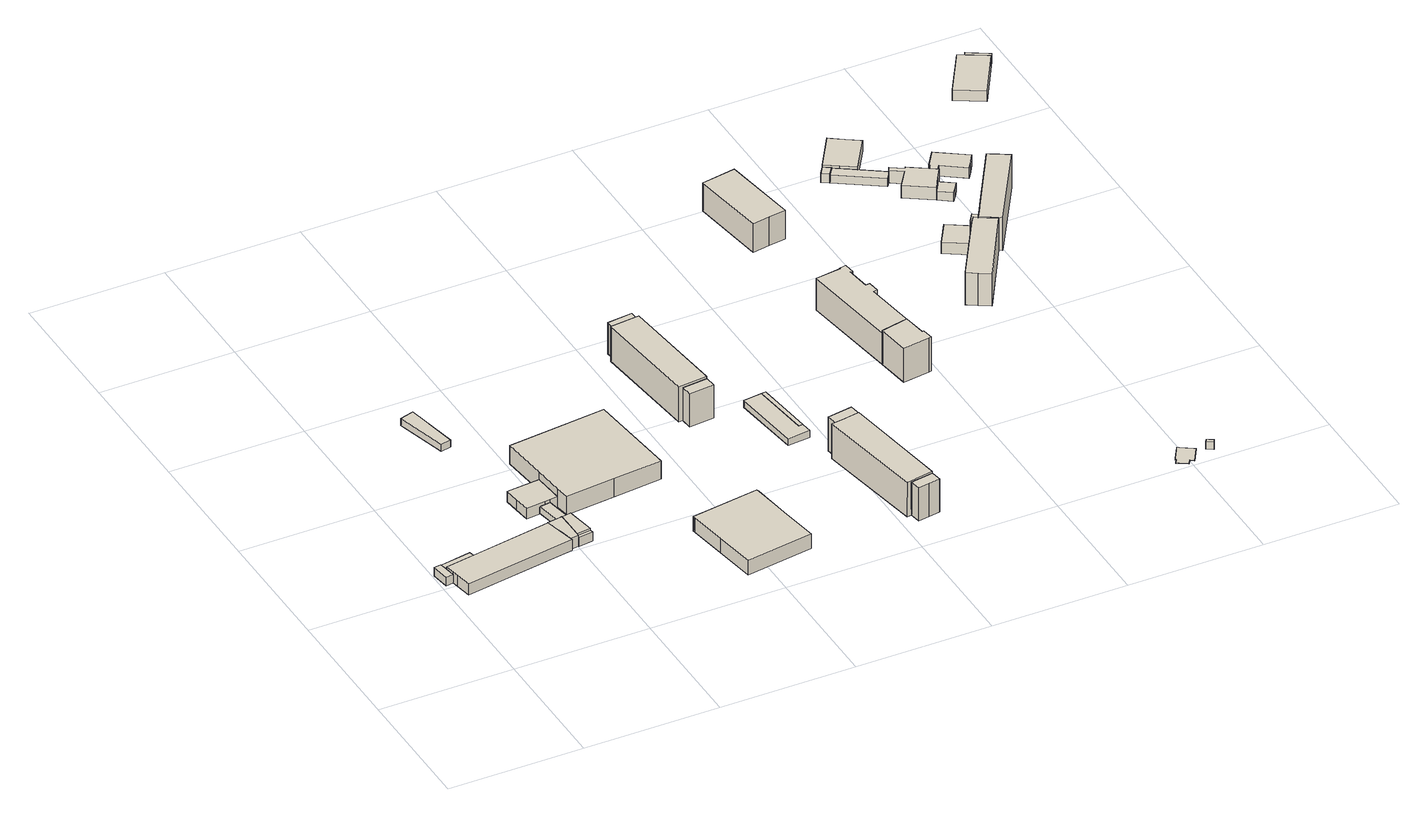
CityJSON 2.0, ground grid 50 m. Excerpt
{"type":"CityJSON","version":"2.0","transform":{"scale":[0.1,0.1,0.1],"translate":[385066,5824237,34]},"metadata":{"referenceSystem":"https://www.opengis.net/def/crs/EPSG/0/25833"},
"CityObjects":{
"building1":{"type":"Building","attributes":{"Gemeindeschluessel":"11000012","function":"31001_2081"},"address":[{"country":"Germany","locality":"Berlin","thoroughfareNumber":"160A","thoroughfareName":"Kurt-Schumacher-Damm"}],"children":["building1-1","building1-2","building1-3","building1-4","building1-5"]},
"building1-1":{"type":"BuildingPart","attributes":{"BezugspunktDach":"2200","measuredHeight":5.16,"storeysAboveGround":1},"parents":["building1"],"geometry":[{"type":"MultiSurface","lod":"1","boundaries":[[[0,1,2,3,4,5,6,7,8]],[[9,10,11,12,13,14,15,16,17]],[[18,19,8,7]],[[10,9,7,6]],[[13,12,4,3]],[[14,13,3,2]],[[15,14,2,1]],[[16,15,1,0]],[[20,21,0,8]],[[9,17,19,18]],[[11,22,23,24,5]],[[10,6,24,23]],[[12,11,5,4]],[[17,16,21,20]]]}]},
"building1-2":{"type":"BuildingPart","attributes":{"BezugspunktDach":"2200","measuredHeight":3.56,"storeysAboveGround":1},"parents":["building1"],"geometry":[{"type":"Solid","lod":"1","boundaries":[[[[19,18,25,26]],[[27,9,17,28]],[[27,28,26,25]],[[9,27,25,18]],[[17,9,18,19]],[[28,17,19,26]]]]}]},
"building1-3":{"type":"BuildingPart","attributes":{"BezugspunktDach":"2200","measuredHeight":5.58,"storeysAboveGround":1},"parents":["building1"],"geometry":[{"type":"MultiSurface","lod":"1","boundaries":[[[29,30,31,32,33,34,35,36]],[[37,38,39,40,41,12,23,10]],[[37,10,36,35]],[[38,37,35,34]],[[42,43,44,34,33]],[[45,42,39,33,32]],[[41,40,32,31]],[[12,41,31,30]],[[24,5,4,30,29]],[[10,6,24,23,29,36]],[[39,46,47,43,42]],[[47,38,44,43]],[[40,39,42,45]],[[23,11,5,24]],[[11,48,12,4,5]],[[24,6,10,23]]]}]},
"building1-4":{"type":"BuildingPart","attributes":{"BezugspunktDach":"2200","measuredHeight":4.87,"storeysAboveGround":1},"parents":["building1"],"geometry":[{"type":"MultiSurface","lod":"1","boundaries":[[[43,45,49,50,51,52,44]],[[53,54,55,56,40,47,38]],[[53,38,44,52]],[[54,53,52,51]],[[55,54,51,50]],[[56,55,50,49]],[[40,56,49,45]],[[47,39,42,43]],[[40,45,42,57,39]],[[38,47,43,44]]]}]},
"building1-5":{"type":"BuildingPart","attributes":{"BezugspunktDach":"2200","measuredHeight":4.28,"storeysAboveGround":1},"parents":["building1"],"geometry":[{"type":"MultiSurface","lod":"1","boundaries":[[[58,21,59,60]],[[28,16,61,62]],[[28,62,60,59]],[[59,20,19,26,28]],[[61,16,21,58]],[[62,61,58,60]],[[16,17,20,21]],[[17,28,26,19]]]}]},
"building2":{"type":"Building","attributes":{"Gemeindeschluessel":"11000012","BezugspunktDach":"2200","function":"51009_1610","measuredHeight":3.48,"storeysAboveGround":0},"address":[{"country":"Germany","locality":"Berlin"}],"geometry":[{"type":"Solid","lod":"1","boundaries":[[[[63,64,65,66,67]],[[68,69,70,71,72]],[[68,72,67,66]],[[69,68,66,65]],[[70,69,65,64]],[[71,70,64,63]],[[72,71,63,67]]]]}]},
"building3":{"type":"Building","attributes":{"Gemeindeschluessel":"11000012","BezugspunktDach":"2200","function":"51009_1610","measuredHeight":2.77,"storeysAboveGround":0},"address":[{"country":"Germany","locality":"Berlin"}],"geometry":[{"type":"Solid","lod":"1","boundaries":[[[[73,74,75,76]],[[77,78,79,80]],[[77,80,76,75]],[[78,77,75,74]],[[79,78,74,73]],[[80,79,73,76]]]]}]},
"building4":{"type":"Building","attributes":{"Gemeindeschluessel":"11000012","BezugspunktDach":"2200","function":"51009_1610","measuredHeight":2.73,"storeysAboveGround":0},"address":[{"country":"Germany","locality":"Berlin"}],"geometry":[{"type":"Solid","lod":"1","boundaries":[[[[81,82,83,84]],[[85,86,87,88]],[[85,88,84,83]],[[86,85,83,82]],[[87,86,82,81]],[[88,87,81,84]]]]}]},
"building5":{"type":"Building","attributes":{"Gemeindeschluessel":"11000012","function":"31001_3211"},"address":[{"country":"Germany","locality":"Berlin","thoroughfareNumber":"160A (1)","thoroughfareName":"Kurt-Schumacher-Damm"}],"children":["building5-1","building5-2"]},
"building5-1":{"type":"BuildingPart","attributes":{"BezugspunktDach":"2200","measuredHeight":9.51,"storeysAboveGround":2},"parents":["building5"],"geometry":[{"type":"MultiSurface","lod":"1","boundaries":[[[89,90,91,92,93,94,95,96]],[[97,98,99,100,101,102,103,104]],[[97,104,96,95]],[[98,97,95,94]],[[99,98,94,93]],[[100,99,93,92]],[[101,100,92,91]],[[102,101,91,90]],[[103,102,105,106,107,108,109,90,89]],[[104,103,89,96]],[[109,108,107,106,105]]]}]},
"building5-2":{"type":"BuildingPart","attributes":{"BezugspunktDach":"2200","measuredHeight":4.92,"storeysAboveGround":2},"parents":["building5"],"geometry":[{"type":"Solid","lod":"1","boundaries":[[[[110,111,112,113,109,108,114]],[[107,106,115,116,117,118,119]],[[107,119,114,108]],[[115,106,109,113]],[[116,115,113,112]],[[117,116,112,111]],[[118,117,111,110]],[[119,118,110,114]],[[107,108,109,106]]]]}]},
"building6":{"type":"Building","attributes":{"Gemeindeschluessel":"11000012","BezugspunktDach":"2200","function":"31001_2054","measuredHeight":6.16,"storeysAboveGround":1},"address":[{"country":"Germany","locality":"Berlin","thoroughfareNumber":"2","thoroughfareName":"Rue du Dr. Roux"}],"geometry":[{"type":"Solid","lod":"1","boundaries":[[[[120,121,122,123,124,125,126,127]],[[128,129,130,131,132,133,134,135]],[[128,135,127,126]],[[129,128,126,125]],[[130,129,125,124]],[[131,130,124,123]],[[132,131,123,122]],[[133,132,122,121]],[[134,133,121,120]],[[135,134,120,127]]]]}]},
"building7":{"type":"Building","attributes":{"Gemeindeschluessel":"11000012","function":"31001_1010"},"address":[{"country":"Germany","locality":"Berlin","thoroughfareNumber":"160, 162","thoroughfareName":"Kurt-Schumacher-Damm"}],"children":["building7-1","building7-2","building7-3"]},
"building7-1":{"type":"BuildingPart","attributes":{"BezugspunktDach":"2200","measuredHeight":16.74,"storeysAboveGround":3},"parents":["building7"],"geometry":[{"type":"MultiSurface","lod":"1","boundaries":[[[136,137,138,139]],[[140,141,142,143]],[[140,143,139,138],[144,140,145,146]],[[141,140,138,137]],[[142,141,147,148,149,137,136]],[[143,142,136,139]],[[145,140,144,146]],[[149,148,147,141]]]}]},
"building7-2":{"type":"BuildingPart","attributes":{"BezugspunktDach":"2200","measuredHeight":12.45,"storeysAboveGround":3},"parents":["building7"],"geometry":[{"type":"Solid","lod":"1","boundaries":[[[[146,145,150,151]],[[152,140,144,153]],[[152,153,151,150]],[[140,152,150,145]],[[153,144,146,151]],[[144,140,145,146]]]]}]},
"building7-3":{"type":"BuildingPart","attributes":{"BezugspunktDach":"2200","measuredHeight":15.03,"storeysAboveGround":3},"parents":["building7"],"geometry":[{"type":"Solid","lod":"1","boundaries":[[[[154,155,149,148]],[[141,156,157,147]],[[156,141,149,155]],[[157,156,155,154]],[[147,157,154,148]],[[141,147,148,149]]]]}]},
"building8":{"type":"Building","attributes":{"Gemeindeschluessel":"11000012","BezugspunktDach":"2200","function":"31001_2463","measuredHeight":2.8,"storeysAboveGround":1},"address":[{"country":"Germany","locality":"Berlin","thoroughfareNumber":"1","thoroughfareName":"Rue Charles Calmette"}],"geometry":[{"type":"Solid","lod":"1","boundaries":[[[[158,159,160,161,162,163]],[[164,165,166,167,168,169]],[[164,169,163,162]],[[165,164,162,161]],[[166,165,161,160]],[[167,166,160,159]],[[168,167,159,158]],[[169,168,158,163]]]]}]},
"building9":{"type":"Building","attributes":{"Gemeindeschluessel":"11000012","function":"31001_1010"},"address":[{"country":"Germany","locality":"Berlin","thoroughfareNumber":"7, 7A","thoroughfareName":"Rue Dominique Larrey"}],"children":["building9-1","building9-2","building9-3"]},
"building9-1":{"type":"BuildingPart","attributes":{"BezugspunktDach":"2200","measuredHeight":15.81,"storeysAboveGround":3},"parents":["building9"],"geometry":[{"type":"MultiSurface","lod":"1","boundaries":[[[170,171,172,173,174]],[[175,176,177,178,179]],[[180,181,182,179,174,173]],[[183,184,180,175,173,172]],[[177,176,172,171]],[[178,185,186,187,188,189,171,170]],[[179,178,170,174]],[[175,182,181,180]],[[176,175,180,184,183]],[[190,188,187,186,185]],[[190,177,189,188]]]}]},
"building9-2":{"type":"BuildingPart","attributes":{"BezugspunktDach":"2200","measuredHeight":15.19,"storeysAboveGround":3},"parents":["building9"],"geometry":[{"type":"MultiSurface","lod":"1","boundaries":[[[191,192,193,189,188,187]],[[190,177,194,195,196,186]],[[194,177,189,193]],[[195,194,193,192]],[[196,195,192,191]],[[186,196,191,187]],[[190,186,187,188]],[[197,177,198,190,188,189]]]}]},
"building9-3":{"type":"BuildingPart","attributes":{"BezugspunktDach":"2200","measuredHeight":14.36,"storeysAboveGround":3},"parents":["building9"],"geometry":[{"type":"MultiSurface","lod":"1","boundaries":[[[181,184,199,200]],[[201,176,182,202]],[[201,202,200,199]],[[176,201,199,184]],[[202,182,181,200]],[[182,203,175,180,181]],[[184,180,175,176]]]}]},
"building10":{"type":"Building","attributes":{"Gemeindeschluessel":"11000012","BezugspunktDach":"2200","function":"51009_1610","measuredHeight":2.88,"storeysAboveGround":0},"address":[{"country":"Germany","locality":"Berlin"}],"geometry":[{"type":"Solid","lod":"1","boundaries":[[[[161,160,204,162]],[[205,206,207,208]],[[205,208,162,204]],[[206,205,204,160]],[[207,206,160,161]],[[208,207,161,162]]]]}]},
"building11":{"type":"Building","attributes":{"Gemeindeschluessel":"11000012","function":"31001_1010"},"address":[{"country":"Germany","locality":"Berlin","thoroughfareNumber":"156, 158","thoroughfareName":"Kurt-Schumacher-Damm"}],"children":["building11-1","building11-2"]},
"building11-1":{"type":"BuildingPart","attributes":{"BezugspunktDach":"2200","measuredHeight":15.04,"storeysAboveGround":3},"parents":["building11"],"geometry":[{"type":"MultiSurface","lod":"1","boundaries":[[[209,210,211,212,213,214,215,216,217,218,219,220,221,222]],[[223,224,225,226,227,228,229,230,231,232,233,234,235,236]],[[223,236,222,221]],[[224,223,221,220]],[[225,224,220,219]],[[226,225,219,218]],[[227,226,218,217]],[[228,227,217,216]],[[229,228,216,215]],[[230,229,215,214]],[[231,230,214,213]],[[232,231,213,212]],[[233,232,212,211]],[[236,235,209,222]],[[234,233,211,210]],[[235,237,238,209]],[[234,210,238,237]]]}]},
"building11-2":{"type":"BuildingPart","attributes":{"BezugspunktDach":"2200","measuredHeight":16.81,"storeysAboveGround":3},"parents":["building11"],"geometry":[{"type":"MultiSurface","lod":"1","boundaries":[[[239,240,241,242,243,244,245,246]],[[237,233,247,248,249,250,251,235]],[[238,209,235,246,245]],[[211,210,238,237,245,244]],[[247,233,244,243]],[[248,247,243,242]],[[249,248,242,241]],[[250,249,241,240]],[[251,250,240,239]],[[235,251,239,246]],[[237,235,209,238]],[[212,232,233,211]],[[234,210,211,233]],[[252,234,237,238,210]]]}]},
"building12":{"type":"Building","attributes":{"Gemeindeschluessel":"11000012","BezugspunktDach":"2200","function":"31001_1010","measuredHeight":14.45,"storeysAboveGround":2},"address":[{"country":"Germany","locality":"Berlin","thoroughfareNumber":"8","thoroughfareName":"Rue Charles Calmette"}],"geometry":[{"type":"Solid","lod":"1","boundaries":[[[[253,254,255,256,257]],[[258,259,260,261,262]],[[258,262,257,256]],[[259,258,256,255]],[[260,259,255,254]],[[261,260,254,253]],[[262,261,253,257]]]]}]},
"building13":{"type":"Building","attributes":{"Gemeindeschluessel":"11000001","BezugspunktDach":"2200","function":"31001_3073","measuredHeight":0.29,"storeysAboveGround":1},"address":[{"country":"Germany","locality":"Berlin","thoroughfareNumber":"41 (93)","thoroughfareName":"Kurt-Schumacher-Damm"}],"geometry":[{"type":"Solid","lod":"1","boundaries":[[[[263,264,265,266,267,268,269,270,271,272,273,274]],[[275,276,277,278,279,280,281,282,283,284,285,286]],[[275,286,274,273]],[[276,275,273,272]],[[277,276,272,271]],[[278,277,271,270]],[[279,278,270,269]],[[280,279,269,268]],[[281,280,268,267]],[[282,281,267,266]],[[283,282,266,265]],[[284,283,265,264]],[[285,284,264,263]],[[286,285,263,274]]]]}]},
"building14":{"type":"Building","attributes":{"Gemeindeschluessel":"11000001","BezugspunktDach":"2200","function":"31001_3073","measuredHeight":3,"storeysAboveGround":1},"address":[{"country":"Germany","locality":"Berlin","thoroughfareNumber":"41 (92)","thoroughfareName":"Kurt-Schumacher-Damm"}],"geometry":[{"type":"Solid","lod":"1","boundaries":[[[[287,288,289,290]],[[291,292,293,294]],[[291,294,290,289]],[[292,291,289,288]],[[293,292,288,287]],[[294,293,287,290]]]]}]},
"building15":{"type":"Building","attributes":{"Gemeindeschluessel":"11000012","BezugspunktDach":"2200","function":"51009_1610","measuredHeight":3.72,"storeysAboveGround":0},"address":[{"country":"Germany","locality":"Berlin"}],"geometry":[{"type":"Solid","lod":"1","boundaries":[[[[295,296,297,298,299,300]],[[301,302,303,304,305,306]],[[301,306,300,299]],[[302,301,299,298]],[[303,302,298,297]],[[304,303,297,296]],[[305,304,296,295]],[[306,305,295,300]]]]}]},
"building16":{"type":"Building","attributes":{"Gemeindeschluessel":"11000012","function":"31001_3041"},"address":[{"country":"Germany","locality":"Berlin","thoroughfareNumber":"6A","thoroughfareName":"Rue Charles Calmette"}],"children":["building16-1","building16-2"]},
"building16-1":{"type":"BuildingPart","attributes":{"BezugspunktDach":"2200","measuredHeight":5.03,"storeysAboveGround":1},"parents":["building16"],"geometry":[{"type":"MultiSurface","lod":"1","boundaries":[[[307,308,309,310,311,312]],[[313,314,315,316,317,318]],[[313,318,312,311]],[[314,313,311,310]],[[315,314,310,309]],[[316,315,309,308]],[[317,316,308,307]],[[319,320,321,317,307,312]],[[318,322,321,320,319]]]}]},
"building16-2":{"type":"BuildingPart","attributes":{"BezugspunktDach":"2200","measuredHeight":3.5,"storeysAboveGround":1},"parents":["building16"],"geometry":[{"type":"Solid","lod":"1","boundaries":[[[[323,320,319,324]],[[318,321,325,326]],[[318,326,324,319]],[[325,321,320,323]],[[326,325,323,324]],[[321,318,319,320]]]]}]},
"building17":{"type":"Building","attributes":{"Gemeindeschluessel":"11000012","function":"31001_1010"},"address":[{"country":"Germany","locality":"Berlin","thoroughfareNumber":"154","thoroughfareName":"Kurt-Schumacher-Damm"}],"children":["building17-1","building17-2","building17-3","building17-4"]},
"building17-1":{"type":"BuildingPart","attributes":{"BezugspunktDach":"2200","measuredHeight":15.13,"storeysAboveGround":3},"parents":["building17"],"geometry":[{"type":"MultiSurface","lod":"1","boundaries":[[[327,328,329,330,331,332,333,334,335,336]],[[337,338,339,340,341,342,343,344,345,346]],[[337,347,348,336,335]],[[349,350,335,334]],[[339,338,334,333]],[[340,339,333,332]],[[341,340,332,331]],[[342,341,331,330]],[[343,342,330,329]],[[344,343,329,328]],[[351,352,328,327]],[[353,354,351,327,336]],[[348,347,337,346]],[[338,337,350,349]],[[345,344,352,351]],[[346,355,354,353]],[[356,355,345,351,354]]]}]},
"building17-2":{"type":"BuildingPart","attributes":{"BezugspunktDach":"2200","measuredHeight":14.49,"storeysAboveGround":3},"parents":["building17"],"geometry":[{"type":"MultiSurface","lod":"1","boundaries":[[[357,358,352,354,359,360,361]],[[362,363,355,344,364,365,366]],[[362,366,361,360]],[[363,367,368,369,360,359]],[[359,353,348,370,363]],[[364,344,352,358]],[[365,364,358,357]],[[366,365,357,361]],[[362,369,368,367,363]],[[355,371,346,353,354]],[[346,363,370,348]],[[344,345,351,352]],[[355,354,351,345,372]]]}]},
"building17-3":{"type":"BuildingPart","attributes":{"BezugspunktDach":"2200","measuredHeight":11.23,"storeysAboveGround":3},"parents":["building17"],"geometry":[{"type":"MultiSurface","lod":"1","boundaries":[[[370,348,347,373,374]],[[375,337,346,363,376]],[[375,377,378,374,373]],[[350,377,373,347]],[[378,367,370,374]],[[376,378,377,375]],[[337,375,379,377,350]],[[346,337,347,348]],[[363,346,348,370]],[[380,376,363,367,378]]]}]},
"building17-4":{"type":"BuildingPart","attributes":{"BezugspunktDach":"2200","measuredHeight":4.5,"storeysAboveGround":3},"parents":["building17"],"geometry":[{"type":"Solid","lod":"1","boundaries":[[[[368,367,378,377,350,349,381,382]],[[383,338,337,375,376,363,362,384]],[[383,384,382,381]],[[338,383,381,349]],[[338,349,338,337]],[[375,337,375,377]],[[376,378,376,363]],[[363,367,363,362]],[[384,362,368,382]],[[337,338,349,350]],[[350,377,375,337]],[[376,375,377,378]],[[363,376,378,367]],[[362,363,367,368]]]]}]},
"building18":{"type":"Building","attributes":{"Gemeindeschluessel":"11000012","function":"31001_1010"},"address":[{"country":"Germany","locality":"Berlin","thoroughfareNumber":"6","thoroughfareName":"Rue Charles Calmette"}],"children":["building18-1","building18-2"]},
"building18-1":{"type":"BuildingPart","attributes":{"BezugspunktDach":"2200","measuredHeight":6.25,"storeysAboveGround":1},"parents":["building18"],"geometry":[{"type":"MultiSurface","lod":"1","boundaries":[[[385,386,387,388,389,390,391,392,393,394,395]],[[396,397,398,399,400,401,402,403,404,405,406]],[[396,406,395,394]],[[397,396,394,393]],[[398,397,393,392]],[[399,398,392,391]],[[400,399,391,390]],[[401,400,390,389]],[[402,401,389,388]],[[403,402,388,387]],[[404,403,387,386]],[[405,407,408,409,404,386,385]],[[406,405,385,395]],[[410,408,407,405,411]],[[404,409,408,410]]]}]},
"building18-2":{"type":"BuildingPart","attributes":{"BezugspunktDach":"2200","measuredHeight":4.18,"storeysAboveGround":1},"parents":["building18"],"geometry":[{"type":"Solid","lod":"1","boundaries":[[[[412,413,414,409,408,407]],[[410,404,415,416,417,405]],[[415,404,409,414]],[[416,415,414,413]],[[417,416,413,412]],[[405,417,412,407]],[[410,405,407,408]],[[404,410,408,409]]]]}]},
"building19":{"type":"Building","attributes":{"Gemeindeschluessel":"11000012","BezugspunktDach":"2200","function":"31001_1010","measuredHeight":4.95,"storeysAboveGround":1},"address":[{"country":"Germany","locality":"Berlin","thoroughfareNumber":"6 (1)","thoroughfareName":"Rue Charles Calmette"}],"geometry":[{"type":"Solid","lod":"1","boundaries":[[[[418,419,420,421,422,423,424,425,426,427]],[[428,429,430,431,432,433,434,435,436,437]],[[428,437,427,426]],[[429,428,426,425]],[[430,429,425,424]],[[431,430,424,423]],[[432,431,423,422]],[[433,432,422,421]],[[434,433,421,420]],[[435,434,420,419]],[[436,435,419,418]],[[437,436,418,427]]]]}]},
"building20":{"type":"Building","attributes":{"Gemeindeschluessel":"11000012","function":"31001_1010"},"address":[{"country":"Germany","locality":"Berlin","thoroughfareNumber":"10","thoroughfareName":"Rue Charles Calmette"}],"children":["building20-1","building20-2"]},
"building20-1":{"type":"BuildingPart","attributes":{"BezugspunktDach":"2200","measuredHeight":4.8,"storeysAboveGround":1},"parents":["building20"],"geometry":[{"type":"MultiSurface","lod":"1","boundaries":[[[438,439,440,441,442]],[[443,444,445,446,447]],[[443,447,442,441]],[[448,449,450,443,441,440]],[[445,451,448,444,440,439]],[[446,445,439,438]],[[447,446,438,442]],[[444,450,449,448]],[[444,448,451,445]]]}]},
"building20-2":{"type":"BuildingPart","attributes":{"BezugspunktDach":"2200","measuredHeight":3.54,"storeysAboveGround":1},"parents":["building20"],"geometry":[{"type":"MultiSurface","lod":"1","boundaries":[[[451,452,453,449]],[[454,455,445,450]],[[454,450,449,453]],[[455,454,453,452]],[[445,455,452,451]],[[450,444,448,449]],[[448,444,445,451]]]}]}
},
"vertices":[
[43,518,52],[47,494,52],[57,435,52],[473,503,52],[471,509,52],[459,562,52],[445,622,52],[154,573,52],[37,553,52],[154,573,8],[445,622,8],[459,562,8],[471,509,8],[473,503,8],[57,435,8],[47,494,8],[43,518,8],[37,553,8],[154,573,41],[37,553,41],[37,553,43],[43,518,43],[459,563,8],[458,565,8],[458,565,52],
[148,603,41],[31,584,41],[148,603,8],[31,584,8],
[458,565,53],[471,509,53],[501,513,53],[501,523,53],[501,572,53],[500,631,53],[490,629,53],[445,622,53],[490,629,8],[500,631,8],[501,572,8],[501,523,8],[501,513,8],[501,572,52],[501,577,52],[500,631,52],[501,523,52],[501,576,8],[501,577,8],[459,561,8],
[554,530,52],[545,583,52],[536,637,52],[529,636,52],[529,636,8],[536,637,8],[545,583,8],[554,530,8],[501,572,30],
[15,513,43],[31,584,43],[6,580,43],[15,513,8],[6,580,8],
[501,513,46],[502,508,46],[555,516,46],[554,530,46],[501,523,46],[554,530,11],[555,516,11],[502,508,11],[501,513,11],[501,523,11],
[490,629,38],[529,636,38],[512,737,38],[472,732,38],[512,737,11],[529,636,11],[490,629,11],[472,732,11],
[347,1195,34],[385,1202,34],[348,1400,34],[296,1384,34],[348,1400,6],[385,1202,6],[347,1195,6],[296,1384,6],
[531,852,82],[541,740,82],[549,688,82],[732,707,82],[914,725,82],[879,1067,82],[696,1047,82],[513,1027,82],[696,1047,8],[879,1067,8],[914,725,8],[732,707,8],[549,688,8],[541,740,8],[531,852,8],[513,1027,8],[541,740,42],[541,740,9],[531,852,9],[531,852,51],[541,740,51],
[414,784,51],[420,726,51],[492,734,51],[512,737,51],[408,841,51],[512,737,9],[492,734,9],[420,726,9],[414,784,9],[408,841,9],
[875,406,69],[897,265,69],[920,114,69],[1172,152,69],[1149,303,69],[1128,444,69],[1126,453,69],[874,415,69],[1126,453,10],[1128,444,10],[1149,303,10],[1172,152,10],[920,114,10],[897,265,10],[875,406,10],[874,415,10],
[1111,980,151],[1219,991,151],[1177,1396,151],[1069,1385,151],[1177,1396,10],[1219,991,10],[1111,980,10],[1069,1385,10],[1084,1387,10],[1177,1396,135],[1084,1387,135],[1126,982,10],[1126,982,143],[1219,991,143],
[1173,1439,135],[1080,1428,135],[1173,1439,10],[1080,1428,10],
[1130,940,143],[1224,950,143],[1224,950,10],[1130,940,10],
[1371,703,35],[1455,713,35],[1450,753,35],[1433,751,35],[1408,969,35],[1340,961,35],[1408,969,7],[1433,751,7],[1450,753,7],[1455,713,7],[1371,703,7],[1340,961,7],
[1532,167,149],[1633,183,149],[1571,588,149],[1516,579,149],[1462,571,149],[1516,579,10],[1571,588,10],[1633,183,10],[1532,167,10],[1462,571,10],[1516,579,146],[1478,573,146],[1478,573,10],[1571,588,101],[1571,588,146],[1561,171,10],[1549,169,10],[1549,169,143],[1591,176,143],[1633,183,143],[1591,176,10],
[1555,129,143],[1597,136,143],[1639,143,143],[1639,143,10],[1597,136,10],[1555,129,10],[1633,183,85],[1632,183,10],
[1565,629,146],[1472,614,146],[1565,629,10],[1472,614,10],[1502,577,10],
[1425,971,35],[1425,971,6],[1450,753,6],[1433,751,6],[1408,969,6],
[1850,962,139],[1904,974,139],[1951,985,139],[1957,986,139],[1930,1183,139],[1945,1185,139],[1939,1227,139],[1923,1225,139],[1912,1313,139],[1921,1314,139],[1916,1354,139],[1890,1349,139],[1892,1345,139],[1797,1333,139],[1892,1345,11],[1890,1349,11],[1916,1354,11],[1921,1314,11],[1912,1313,11],[1923,1225,11],[1939,1227,11],[1945,1185,11],[1930,1183,11],[1957,986,11],[1951,985,11],[1904,974,11],[1850,962,11],[1797,1333,11],[1901,973,11],[1901,973,139],
[1867,842,148],[1968,856,148],[1976,857,148],[1970,899,148],[1963,898,148],[1951,985,148],[1901,973,148],[1850,962,148],[1963,898,11],[1970,899,11],[1976,857,11],[1968,856,11],[1867,842,11],[1904,974,124],
[1760,1713,127],[1825,1723,127],[1889,1733,127],[1846,2015,127],[1720,1994,127],[1846,2015,13],[1889,1733,13],[1825,1723,13],[1760,1713,13],[1720,1994,13],
[2457,24,15],[2487,5,15],[2497,22,15],[2511,13,15],[2546,69,15],[2497,101,15],[2492,104,15],[2489,101,15],[2459,52,15],[2456,47,15],[2459,45,15],[2450,29,15],[2459,45,12],[2456,47,12],[2459,52,12],[2489,101,12],[2492,104,12],[2497,101,12],[2546,69,12],[2511,13,12],[2497,22,12],[2487,5,12],[2457,24,12],[2450,29,12],
[2597,41,42],[2604,53,42],[2581,67,42],[2574,56,42],[2581,67,12],[2604,53,12],[2597,41,12],[2574,56,12],
[2322,1842,45],[2333,1858,45],[2342,1873,45],[2256,1930,45],[2185,1976,45],[2162,1945,45],[2185,1976,12],[2256,1930,12],[2342,1873,12],[2333,1858,12],[2322,1842,12],[2162,1945,12],
[2207,1962,56],[2256,1930,56],[2339,2054,56],[2289,2087,56],[2240,2120,56],[2158,1993,56],[2240,2120,13],[2289,2087,13],[2339,2054,13],[2256,1930,13],[2207,1962,13],[2158,1993,13],[2158,1993,48],[2185,1976,48],[2185,1976,13],[2168,1987,13],
[2162,1945,48],[2137,1961,48],[2162,1945,13],[2137,1961,13],
[2456,1366,149],[2478,1352,149],[2478,1353,149],[2490,1345,149],[2677,1646,149],[2641,1667,149],[2605,1688,149],[2456,1444,149],[2442,1420,149],[2421,1387,149],[2442,1420,17],[2456,1444,17],[2605,1688,17],[2641,1667,17],[2677,1646,17],[2490,1345,17],[2478,1353,17],[2478,1352,17],[2456,1366,17],[2421,1387,17],[2442,1420,130],[2421,1387,130],[2456,1444,62],[2442,1420,62],[2456,1366,146],[2478,1352,146],[2421,1387,146],[2442,1374,146],[2442,1374,17],[2442,1374,30],
[2277,1106,146],[2315,1083,146],[2406,1396,146],[2387,1369,146],[2240,1130,146],[2387,1369,17],[2406,1396,17],[2315,1083,17],[2277,1106,17],[2240,1130,17],[2406,1396,62],[2387,1369,62],[2387,1369,28],[2406,1396,130],[2423,1386,17],[2449,1370,17],
[2420,1434,130],[2399,1401,130],[2420,1434,17],[2399,1401,17],[2420,1434,62],[2399,1401,62],[2420,1434,57],[2399,1401,32],
[2356,1507,62],[2302,1421,62],[2356,1507,17],[2302,1421,17],
[2428,1700,63],[2457,1746,63],[2484,1788,63],[2480,1791,63],[2456,1807,63],[2390,1849,63],[2386,1843,63],[2342,1873,63],[2333,1858,63],[2376,1828,63],[2331,1764,63],[2376,1828,13],[2333,1858,13],[2342,1873,13],[2386,1843,13],[2390,1849,13],[2456,1807,13],[2480,1791,13],[2484,1788,13],[2457,1746,13],[2428,1700,13],[2331,1764,13],[2428,1700,48],[2443,1723,48],[2457,1746,48],[2443,1723,13],[2429,1702,13],
[2475,1668,48],[2491,1690,48],[2507,1713,48],[2507,1713,13],[2491,1690,13],[2475,1668,13],
[2480,1791,56],[2496,1815,56],[2578,1759,56],[2599,1789,56],[2619,1820,56],[2510,1893,56],[2489,1863,56],[2468,1832,56],[2471,1830,56],[2456,1807,56],[2471,1830,14],[2468,1832,14],[2489,1863,14],[2510,1893,14],[2619,1820,14],[2599,1789,14],[2578,1759,14],[2496,1815,14],[2480,1791,14],[2456,1807,14],
[2828,2116,55],[2931,2288,55],[2882,2316,55],[2832,2343,55],[2729,2174,55],[2832,2343,13],[2882,2316,13],[2931,2288,13],[2828,2116,13],[2729,2174,13],[2882,2316,49],[2854,2331,49],[2854,2331,13],[2931,2288,49],
[2941,2305,49],[2865,2349,49],[2865,2349,13],[2941,2305,13]
]}
